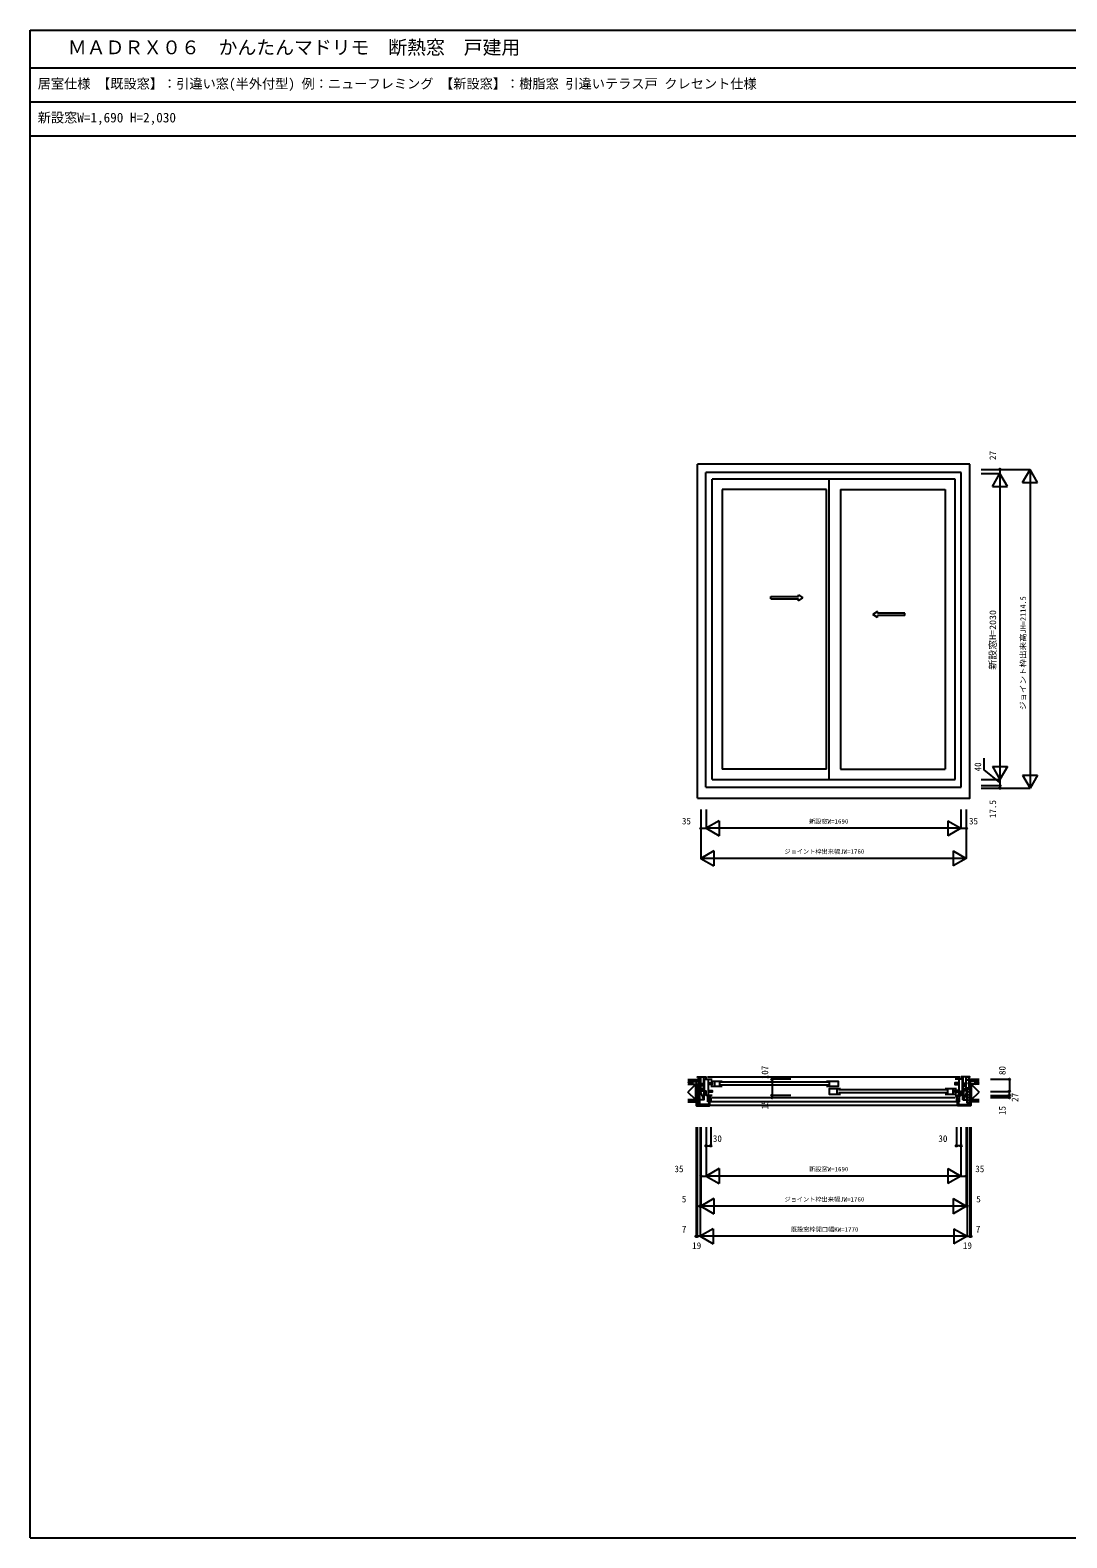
# Model space of a CAD drawing. Units: millimetres, scale not verified. Extents: x -6875 to 6875, y -5000 to 5000.
# Drawn here: x -6875 to 0, y -5000 to 5000 of the extents above; entities that cross this region are included whole.
import ezdxf
from ezdxf.enums import TextEntityAlignment as Align

# ---------------------------------------------------------------- set-up
doc = ezdxf.new("R2010")
doc.units = ezdxf.units.MM
doc.header["$LTSCALE"] = 20
for name, color, linetype in [('0-0_0', 7, 'Continuous'), ('0-1_YKK_A1', 4, 'Continuous'), ('0-2_YKK_B1', 4, 'Continuous'), ('0-3_YKK_B1E', 7, 'Continuous'), ('0-4_YKK_B2', 5, 'Continuous'), ('0-8_YKK_F1', 7, 'Continuous'), ('0-9_YKK_N1', 2, 'Continuous'), ('0-A_YKK_Z1', 7, 'Continuous')]:
    doc.layers.add(name, color=color, linetype=linetype)
doc.styles.add('ＭＳ ゴシック', font='')
doc.styles.get('ＭＳ ゴシック').set_extended_font_data('MS Gothic')

msp = doc.modelspace()

# ---------------------------------------------------------------- linework, layer by layer
at = {"layer": '0-1_YKK_A1'}
for p, q in [((-644.1, 2122.15), (-2450.1, 2122.15)), ((-2450.1, -93.25), (-2450.1, 2122.15)), ((-700.1, 2066.15), (-2394.1, 2066.15)), ((-2394.1, -20.25), (-2394.1, 2066.15)), ((-741.1, 2020.75), (-2353.1, 2020.75)), ((-2353.1, 28.75), (-2353.1, 2020.75)), ((-1576.6, 28.75), (-1576.6, 2020.75)), ((-741.1, 28.75), (-741.1, 2020.75)), ((-700.1, -20.25), (-700.1, 2066.15)), ((-1593.6, 1952.75), (-2286.1, 1952.75)), ((-2286.1, 1952.75), (-2286.1, 97.75)), ((-1593.6, 97.75), (-1593.6, 1952.75)), ((-1500.6, 1952.75), (-808.1, 1952.75)), ((-1500.6, 1952.75), (-1500.6, 97.75)), ((-808.1, 1952.75), (-808.1, 97.75)), ((-1963.65, 1242.61), (-1780.31, 1242.61)), ((-1963.64, 1227.61), (-1963.64, 1242.61)), ((-1963.64, 1227.61), (-1780.3, 1227.61)), ((-1780.31, 1242.61), (-1780.31, 1255.12)), ((-1780.31, 1255.12), (-1750.31, 1235.12)), ((-1780.3, 1215.12), (-1750.31, 1235.12)), ((-1780.3, 1215.12), (-1780.3, 1227.61)), ((-1255.89, 1145.12), (-1285.89, 1125.12)), ((-1255.89, 1105.12), (-1285.89, 1125.12)), ((-1255.89, 1132.61), (-1255.89, 1145.12)), ((-1074.54, 1132.61), (-1255.89, 1132.61)), ((-1255.89, 1105.12), (-1255.89, 1117.61)), ((-1074.55, 1117.61), (-1255.89, 1117.61)), ((-1074.55, 1117.61), (-1074.55, 1132.61)), ((-2353.1, 28.75), (-741.1, 28.75)), ((-1593.6, 97.75), (-2286.1, 97.75)), ((-1500.6, 97.75), (-808.1, 97.75)), ((-2394.1, -20.25), (-700.1, -20.25))]:
    msp.add_line(p, q, dxfattribs=at)
msp.add_lwpolyline([(-2450.1, -93.25), (-644.1, -93.25), (-644.1, 2122.15)], dxfattribs=at)
at = {"layer": '0-2_YKK_B1'}
for p, q in [((-2427.1, -2036), (-2427.1, -1942.5)), ((-2427.1, -1985.9), (-2407.1, -1985.9)), ((-2414.9, -1992.31), (-2408.49, -1985.9)), ((-2414.9, -2001.7), (-2414.9, -1985.9)), ((-2414.9, -1997.97), (-2407.1, -1990.17)), ((-2412.97, -2001.7), (-2407.1, -1995.83)), ((-2407.1, -2021), (-2407.1, -1942.5)), ((-2384.1, -1943.2), (-710.1, -1943.2)), ((-2378.1, -1958.5), (-2378.1, -2065.5)), ((-2362.1, -1970), (-2286.1, -1970)), ((-2337.1, -1970), (-2337.1, -2006)), ((-2303.1, -1970), (-2303.1, -2006)), ((-2299.1, -1976), (-1580.6, -1976)), ((-1580.6, -1998), (-2299.1, -1998)), ((-1576.6, -1970), (-1576.6, -2006)), ((-716.1, -1958.5), (-716.1, -2065.5)), ((-687.1, -2021), (-687.1, -1942.5)), ((-667.1, -1985.9), (-687.1, -1985.9)), ((-679.3, -1997.97), (-687.1, -1990.17)), ((-681.23, -2001.7), (-687.1, -1995.83)), ((-679.3, -1992.31), (-685.71, -1985.9)), ((-679.3, -2001.7), (-679.3, -1985.9)), ((-667.1, -2036), (-667.1, -1942.5)), ((-2407.1, -2001.7), (-2427.1, -2001.7)), ((-2407.1, -2021), (-2427.1, -2021)), ((-2420.6, -2021.8), (-2405.1, -2021.8)), ((-2405.1, -2095.5), (-2408.1, -2095.5)), ((-2405.1, -2095.5), (-2405.1, -2021.8)), ((-2405.1, -2030.5), (-2402.1, -2030.5)), ((-2405.1, -2046.5), (-2392.1, -2046.5)), ((-2286.1, -2006), (-2362.1, -2006)), ((-742.1, -2080.5), (-2352.1, -2080.5)), ((-1524.4, -2021), (-1524.4, -2057)), ((-1513.6, -2027), (-795.1, -2027)), ((-795.1, -2049), (-1513.6, -2049)), ((-732.1, -2021), (-808.1, -2021)), ((-808.1, -2057), (-732.1, -2057)), ((-791.1, -2021), (-791.1, -2057)), ((-757.1, -2021), (-757.1, -2057)), ((-689.1, -2046.5), (-702.1, -2046.5)), ((-689.1, -2030.5), (-692.1, -2030.5)), ((-673.6, -2021.8), (-689.1, -2021.8)), ((-689.1, -2095.5), (-689.1, -2021.8)), ((-689.1, -2095.5), (-686.1, -2095.5)), ((-687.1, -2001.7), (-667.1, -2001.7)), ((-687.1, -2021), (-667.1, -2021))]:
    msp.add_line(p, q, dxfattribs=at)
for points in [[(-2450.1, -1947.5), (-2450.1, -1942.5), (-2394.1, -1942.5), (-2394.1, -1958.5)], [(-2402.1, -2038), (-2402.1, -1958.5), (-2353.1, -1958.5)], [(-2378.1, -1982.5), (-2352.1, -1982.5), (-2352.1, -1993.5), (-2378.1, -1993.5)], [(-1593.6, -1970), (-1517.6, -1970), (-1517.6, -2006), (-1593.6, -2006)], [(-716.1, -1982.5), (-742.1, -1982.5), (-742.1, -1993.5), (-716.1, -1993.5)], [(-692.1, -2038), (-692.1, -1958.5), (-741.1, -1958.5)], [(-644.1, -1947.5), (-644.1, -1942.5), (-700.1, -1942.5), (-700.1, -1958.5)], [(-2353.1, -2065.5), (-2392.1, -2065.5), (-2392.1, -2038), (-2402.1, -2038)], [(-2378.1, -2033.5), (-2352.1, -2033.5), (-2352.1, -2044.5), (-2378.1, -2044.5)], [(-2364.6, -2080.5), (-2362.1, -2080.5), (-2362.1, -2065.5)], [(-1500.6, -2021), (-1576.6, -2021), (-1576.6, -2057), (-1500.6, -2057)], [(-716.1, -2033.5), (-742.1, -2033.5), (-742.1, -2044.5), (-716.1, -2044.5)], [(-741.1, -2065.5), (-702.1, -2065.5), (-702.1, -2038), (-692.1, -2038)], [(-729.6, -2080.5), (-732.1, -2080.5), (-732.1, -2065.5)]]:
    msp.add_lwpolyline(points, dxfattribs=at)
at = {"layer": '0-3_YKK_B1E'}
for p, q in [((-2472.1, -1990.5), (-2443.6, -1990.5)), ((-2449.6, -1947.5), (-2432.6, -1947.5)), ((-2448.1, -1996.1), (-2443.6, -1996.1)), ((-2443.6, -1947.5), (-2443.6, -2017.5)), ((-2443.6, -1964.8), (-2432.1, -1964.8)), ((-2435.6, -1984.5), (-2443.6, -1984.5)), ((-650.6, -1964.8), (-662.1, -1964.8)), ((-644.6, -1947.5), (-661.6, -1947.5)), ((-658.6, -1984.5), (-650.6, -1984.5)), ((-650.6, -1947.5), (-650.6, -2017.5)), ((-622.1, -1990.5), (-650.6, -1990.5)), ((-646.1, -1996.1), (-650.6, -1996.1))]:
    msp.add_line(p, q, dxfattribs=at)
for points in [[(-2448.1, -2014.5), (-2448.1, -2017.5), (-2432.1, -2017.5), (-2432.1, -2015)], [(-646.1, -2014.5), (-646.1, -2017.5), (-662.1, -2017.5), (-662.1, -2015)]]:
    msp.add_lwpolyline(points, dxfattribs=at)
at = {"layer": '0-4_YKK_B2'}
for p, q in [((-2455.1, -1960.5), (-2445.1, -1960.5)), ((-2455.1, -1973.5), (-2455.1, -1960.5)), ((-2446.24, -1960.5), (-2455.1, -1969.36)), ((-2451.9, -1960.5), (-2455.1, -1963.7)), ((-2455.1, -1972.5), (-2455.1, -1960.5)), ((-2455.1, -1970.5), (-2445.1, -1970.5)), ((-2445.1, -1965.01), (-2450.59, -1970.5)), ((-639.1, -1960.5), (-649.1, -1960.5)), ((-649.1, -1969.36), (-640.24, -1960.5)), ((-649.1, -1963.7), (-645.9, -1960.5)), ((-639.1, -1970.5), (-649.1, -1970.5)), ((-644.58, -1970.5), (-639.1, -1965.01)), ((-639.1, -1973.5), (-639.1, -1960.5)), ((-639.1, -1972.5), (-639.1, -1960.5)), ((-2434.1, -2046.3), (-2450.1, -2030.3)), ((-2434.1, -2064.27), (-2450.1, -2048.27)), ((-2434.1, -2082.23), (-2450.1, -2066.23)), ((-2434.1, -2100.19), (-2450.1, -2084.19)), ((-2434.1, -2028.34), (-2444.94, -2017.5)), ((-2381.7, -2079.97), (-2368.17, -2093.5)), ((-2381.7, -2097.93), (-2375.4, -2104.23)), ((-2377.21, -2066.5), (-2365.1, -2078.61)), ((-2375.1, -2097.18), (-2368.1, -2104.18)), ((-2367.7, -2093.97), (-2362.1, -2099.57)), ((-2363.21, -2080.5), (-2362.1, -2081.61)), ((-732.1, -2081.75), (-730.85, -2080.5)), ((-732.1, -2099.71), (-726.5, -2094.11)), ((-729.1, -2078.75), (-716.85, -2066.5)), ((-726.1, -2102.69), (-719.1, -2095.69)), ((-725.89, -2093.5), (-712.5, -2080.11)), ((-718.8, -2104.37), (-712.5, -2098.07)), ((-645.57, -2017.5), (-660.1, -2032.03)), ((-644.1, -2033.99), (-660.1, -2049.99)), ((-644.1, -2051.95), (-660.1, -2067.95)), ((-644.1, -2069.91), (-660.1, -2085.91)), ((-644.1, -2087.87), (-660.1, -2103.87)), ((-637.85, -2017.5), (-650.35, -2017.5)), ((-2458.1, -2121.94), (-2446.04, -2134)), ((-2456.1, -2134), (-2370.1, -2134)), ((-2453.08, -2109), (-2451.1, -2110.98)), ((-2434.18, -2118.07), (-2450.1, -2102.15)), ((-2437.08, -2125), (-2428.08, -2134)), ((-2419.12, -2125), (-2410.12, -2134)), ((-2401.16, -2125), (-2392.16, -2134)), ((-2383.2, -2125), (-2374.2, -2134)), ((-2375.1, -2115.14), (-2368.1, -2122.14)), ((-2368.1, -2131), (-726.1, -2131)), ((-2362.1, -2106.5), (-732.1, -2106.5)), ((-726.1, -2120.65), (-719.1, -2113.65)), ((-638.1, -2134), (-724.1, -2134)), ((-721.49, -2134), (-712.49, -2125)), ((-703.53, -2134), (-694.53, -2125)), ((-685.57, -2134), (-676.57, -2125)), ((-667.61, -2134), (-658.61, -2125)), ((-644.1, -2105.83), (-657.77, -2119.5)), ((-649.65, -2134), (-636.1, -2120.45)), ((-643.1, -2109.49), (-642.61, -2109))]:
    msp.add_line(p, q, dxfattribs=at)
for points in [[(-2368.1, -2132), (-2368.1, -2095), (-2375.1, -2095), (-2375.1, -2125), (-2451.1, -2125), (-2451.1, -2109), (-2458.1, -2109), (-2458.1, -2132)], [(-2450.1, -2017.5), (-2450.1, -2119.5), (-2436.1, -2119.5)], [(-2434.1, -2117.5), (-2434.1, -2017.5), (-2450.1, -2017.5)], [(-726.1, -2132), (-726.1, -2095), (-719.1, -2095), (-719.1, -2125), (-643.1, -2125), (-643.1, -2109), (-636.1, -2109), (-636.1, -2132)], [(-660.1, -2117.5), (-660.1, -2017.5), (-644.1, -2017.5)], [(-644.1, -2017.5), (-644.1, -2119.5), (-658.1, -2119.5)]]:
    msp.add_lwpolyline(points, dxfattribs=at)
for points in [[(-2381.7, -2108.5), (-2381.7, -2066.5), (-2367.1, -2066.5), (-2365.1, -2068.5), (-2365.1, -2080.5), (-2362.1, -2080.5), (-2362.1, -2108.5), (-2367.7, -2108.5), (-2367.7, -2093.5), (-2375.4, -2093.5), (-2375.4, -2108.5)], [(-712.5, -2108.5), (-712.5, -2066.5), (-727.1, -2066.5), (-729.1, -2068.5), (-729.1, -2080.5), (-732.1, -2080.5), (-732.1, -2108.5), (-726.5, -2108.5), (-726.5, -2093.5), (-718.8, -2093.5), (-718.8, -2108.5)]]:
    msp.add_lwpolyline(points, close=True, dxfattribs=at)
for centre, start, end in [((-2456.1, -2132), 180.00001, 269.99999), ((-2436.1, -2117.5), 270.00001, 359.99999), ((-2370.1, -2132), 270.00001, 359.99999), ((-724.1, -2132), 180.00001, 269.99999), ((-658.1, -2117.5), 180.00001, 269.99999), ((-638.1, -2132), 270.00001, 359.99999)]:
    msp.add_arc(centre, 2, start, end, dxfattribs=at)
at = {"layer": '0-8_YKK_F1'}
for p, q in [((-6875.1, 5000), (6874.9, 5000)), ((-6875.1, -5000), (-6875.1, 5000)), ((-6875.1, 4750), (6624.9, 4750)), ((-6875.1, 4525), (6624.9, 4525)), ((-6875.1, 4300), (6624.9, 4300)), ((-6875.1, -5000), (6874.9, -5000))]:
    msp.add_line(p, q, dxfattribs=at)
at = {"layer": '0-9_YKK_N1'}
for p, q in [((-569.1, 2086.75), (-244.1, 2086.75)), ((-569.1, 2059.75), (-444.1, 2059.75)), ((-494.1, 1973.15), (-444.1, 2059.75)), ((-444.1, 2086.75), (-444.1, 2059.75)), ((-394.1, 1973.15), (-444.1, 2059.75)), ((-444.1, 2059.75), (-444.1, 29.75)), ((-294.1, 2000.15), (-244.1, 2086.75)), ((-294.1, 2000.15), (-194.1, 2000.15)), ((-244.1, 2086.75), (-244.1, -27.75)), ((-194.1, 2000.15), (-244.1, 2086.75)), ((-494.1, 1973.15), (-394.1, 1973.15)), ((-494.1, 116.35), (-394.1, 116.35)), ((-494.1, 116.35), (-444.1, 29.75)), ((-394.1, 116.35), (-444.1, 29.75)), ((-569.1, 29.75), (-444.1, 29.75)), ((-294.1, 58.85), (-194.1, 58.85)), ((-294.1, 58.85), (-244.1, -27.75)), ((-194.1, 58.85), (-244.1, -27.75)), ((-569.1, -10.25), (-444.1, -10.25)), ((-569.1, -27.75), (-244.1, -27.75)), ((-2427.1, -168.25), (-2427.1, -493.25)), ((-2392.1, -168.25), (-2392.1, -293.25)), ((-667.1, -168.25), (-667.1, -493.25)), ((-2427.1, -293.25), (-2392.1, -293.25)), ((-702.1, -293.25), (-2392.1, -293.25)), ((-2305.5, -243.25), (-2305.5, -343.25)), ((-788.7, -243.25), (-788.7, -343.25)), ((-667.1, -493.25), (-2427.1, -493.25)), ((-2340.5, -443.25), (-2340.5, -543.25)), ((-753.7, -443.25), (-753.7, -543.25)), ((-1955.26, -1958.5), (-1955.26, -2065.5)), ((-1830.26, -1958.5), (-1955.26, -1958.5)), ((-506.1, -1958.5), (-381.1, -1958.5)), ((-381.1, -1958.5), (-381.1, -2038.5)), ((-1830.26, -2065.5), (-1955.26, -2065.5)), ((-1955.26, -2065.5), (-1955.26, -2080.5)), ((-1830.26, -2080.5), (-1955.26, -2080.5)), ((-506.1, -2038.5), (-381.1, -2038.5)), ((-506.1, -2065.5), (-381.1, -2065.5)), ((-381.1, -2080.5), (-506.1, -2080.5)), ((-381.1, -2065.5), (-381.1, -2038.5)), ((-381.1, -2080.5), (-381.1, -2065.5)), ((-2458.1, -2275), (-2458.1, -3000)), ((-2451.1, -2275), (-2451.1, -3000)), ((-2432.1, -2275), (-2432.1, -3000)), ((-2427.1, -2275), (-2427.1, -2800)), ((-2392.1, -2275), (-2392.1, -2600)), ((-2362.1, -2275), (-2362.1, -2400)), ((-732.1, -2275), (-732.1, -2400)), ((-667.1, -2275), (-667.1, -2800)), ((-662.1, -2275), (-662.1, -3000)), ((-643.1, -2275), (-643.1, -3000)), ((-636.1, -2275), (-636.1, -3000)), ((-2392.1, -2400), (-2362.1, -2400)), ((-702.1, -2400), (-732.1, -2400)), ((-2427.1, -2600), (-2392.1, -2600)), ((-702.1, -2600), (-2392.1, -2600)), ((-2305.5, -2550), (-2305.5, -2650)), ((-788.7, -2550), (-788.7, -2650)), ((-2427.1, -2800), (-2432.1, -2800)), ((-667.1, -2800), (-2427.1, -2800)), ((-2340.5, -2750), (-2340.5, -2850)), ((-753.7, -2750), (-753.7, -2850)), ((-667.1, -2800), (-662.1, -2800)), ((-662.1, -3000), (-2432.1, -3000)), ((-2345.5, -2950), (-2345.5, -3050)), ((-748.7, -2950), (-748.7, -3050))]:
    msp.add_line(p, q, dxfattribs=at)
for points in [[(-444.1, 9.75), (-549.17, 93.45), (-549.17, 171.67)], [(-444.1, 29.75), (-444.1, -10.25), (-444.1, -27.75)], [(-702.1, -168.25), (-702.1, -293.25), (-667.1, -293.25)], [(-2305.5, -243.25), (-2392.1, -293.25), (-2305.5, -343.25)], [(-788.7, -243.25), (-702.1, -293.25), (-788.7, -343.25)], [(-2340.5, -443.25), (-2427.1, -493.25), (-2340.5, -543.25)], [(-753.7, -443.25), (-667.1, -493.25), (-753.7, -543.25)], [(-702.1, -2275), (-702.1, -2600), (-667.1, -2600)], [(-2305.5, -2550), (-2392.1, -2600), (-2305.5, -2650)], [(-788.7, -2550), (-702.1, -2600), (-788.7, -2650)], [(-2340.5, -2750), (-2427.1, -2800), (-2340.5, -2850)], [(-753.7, -2750), (-667.1, -2800), (-753.7, -2850)], [(-2432.1, -3000), (-2451.1, -3000), (-2458.1, -3000)], [(-2345.5, -2950), (-2432.1, -3000), (-2345.5, -3050)], [(-748.7, -2950), (-662.1, -3000), (-748.7, -3050)], [(-662.1, -3000), (-643.1, -3000), (-636.1, -3000)]]:
    msp.add_lwpolyline(points, dxfattribs=at)
for centre in [(-444.1, 2086.75), (-444.1, -10.25), (-444.1, -27.75), (-2427.1, -293.25), (-667.1, -293.25), (-1955.37, -1958.5), (-380.99, -1958.5), (-1955.26, -2065.5), (-1955.26, -2080.5), (-381.1, -2038.5), (-381.1, -2065.5), (-381.1, -2080.5), (-2392.1, -2400), (-2362.1, -2400), (-732.1, -2400), (-702.1, -2400), (-2427.1, -2600), (-667.1, -2600), (-2432.1, -2800), (-662.1, -2800), (-2458.1, -3000), (-2451.1, -3000), (-643.1, -3000), (-636.1, -3000)]:
    msp.add_circle(centre, 5, dxfattribs=at)
at = {"layer": '0-A_YKK_Z1'}
for p, q in [((-2513.1, -1960.5), (-2455.1, -1960.5)), ((-2483.1, -1972.5), (-2513.1, -1972.5)), ((-2513.1, -1972.5), (-2455.1, -1972.5)), ((-2483.1, -1990.5), (-2513.1, -1978.5)), ((-2460.6, -1990.5), (-2513.1, -2043)), ((-2513.1, -1990.5), (-2483.1, -1990.5)), ((-2483.1, -1972.5), (-2483.1, -1990.5)), ((-2460.6, -1990.5), (-2448.1, -1990.5)), ((-2460.6, -2017.5), (-2460.6, -1990.5)), ((-2460.6, -1990.5), (-2448.1, -2017.5)), ((-2455.1, -1985.5), (-2455.1, -1973.5)), ((-2448.1, -2017.5), (-2448.1, -1990.5)), ((-633.6, -1990.5), (-646.1, -1990.5)), ((-646.1, -2017.5), (-646.1, -1990.5)), ((-633.6, -1990.5), (-646.1, -2017.5)), ((-581.1, -1960.5), (-639.1, -1960.5)), ((-581.1, -1972.5), (-639.1, -1972.5)), ((-639.1, -1985.5), (-639.1, -1973.5)), ((-633.6, -2017.5), (-633.6, -1990.5)), ((-633.6, -1990.5), (-581.1, -2043)), ((-611.1, -1972.5), (-611.1, -1990.5)), ((-611.1, -1972.5), (-581.1, -1972.5)), ((-611.1, -1990.5), (-581.1, -1978.5)), ((-581.1, -1990.5), (-611.1, -1990.5)), ((-2460.6, -2095.5), (-2513.1, -2043)), ((-2513.1, -2095.5), (-2450.1, -2095.5)), ((-2460.6, -2017.5), (-2448.1, -2017.5)), ((-2460.6, -2017.5), (-2450.1, -2095.5)), ((-2460.6, -2095.5), (-2460.6, -2017.5)), ((-2450.1, -2108), (-2450.1, -2095.5)), ((-2434.1, -2036), (-2408.1, -2095.5)), ((-660.1, -2036), (-686.1, -2095.5)), ((-633.6, -2017.5), (-644.1, -2095.5)), ((-644.1, -2017.5), (-644.1, -2095.5)), ((-644.1, -2095.5), (-633.6, -2095.5)), ((-581.1, -2095.5), (-644.1, -2095.5)), ((-644.1, -2108), (-644.1, -2095.5)), ((-633.6, -2017.5), (-640.1, -2017.5)), ((-633.6, -2095.5), (-633.6, -2017.5)), ((-2513.1, -2109), (-2450.1, -2109)), ((-581.1, -2109), (-644.1, -2109))]:
    msp.add_line(p, q, dxfattribs=at)
for points in [[(-2513.1, -1990.5), (-2460.6, -1990.5), (-2460.6, -2095.5), (-2513.1, -2095.5)], [(-581.1, -1990.5), (-633.6, -1990.5), (-633.6, -2095.5), (-581.1, -2043)], [(-2460.6, -2017.5), (-2450.1, -2017.5), (-2450.1, -2095.5)]]:
    msp.add_lwpolyline(points, dxfattribs=at)
for points in [[(-2434.1, -2036), (-2408.1, -2036), (-2408.1, -2095.5), (-2434.1, -2095.5)], [(-660.1, -2036), (-686.1, -2036), (-686.1, -2095.5), (-660.1, -2095.5)]]:
    msp.add_lwpolyline(points, close=True, dxfattribs=at)

# ---------------------------------------------------------------- texts
at = {"layer": '0-0_0', "style": 'ＭＳ ゴシック'}
for s, height, p in [('ＭＡＤＲＸ０６\u3000かんたんマドリモ\u3000断熱窓\u3000戸建用', 91.64, (-6625.1, 4812.5)), ('居室仕様 【既設窓】：引違い窓(半外付型) 例：ニューフレミング 【新設窓】：樹脂窓 引違いテラス戸 クレセント仕様', 64.15, (-6825.1, 4593.75)), ('新設窓W=1,690 H=2,030', 64.15, (-6825.1, 4368.75))]:
    msp.add_text(s, height=height, dxfattribs=at).set_placement(p, align=Align.BOTTOM_LEFT)
at = {"layer": '0-9_YKK_N1', "style": 'ＭＳ ゴシック'}
for s, p in [('27', (-456.1, 2149)), ('40', (-554.97, 83.68)), ('17.5', (-456.1, -225.89)), ('107', (-1967.37, -1958.5)), ('80', (-393.1, -1930.44)), ('27', (-309.1, -2108.72)), ('15', (-1967.37, -2158.43)), ('15', (-393.1, -2195.59))]:
    msp.add_text(s, height=43.99, rotation=90, dxfattribs=at).set_placement(p, align=Align.BOTTOM_LEFT)
at = {"layer": '0-9_YKK_N1', "style": 'ＭＳ ゴシック', "width": 1.1}
for s, height, p in [('ジョイント枠出来高JH=2114.5', 36.66, (-261.1, 490.65)), ('新設窓H=2030', 43.99, (-456.1, 758.17))]:
    msp.add_text(s, height=height, rotation=90, dxfattribs=at).set_placement(p, align=Align.BOTTOM_LEFT)
at = {"layer": '0-9_YKK_N1', "style": 'ＭＳ ゴシック'}
for s, height, p in [('35', 43.99, (-2552.58, -281.25)), ('新設窓W=1690', 29.33, (-1709.6, -271.25)), ('35', 43.99, (-648.85, -281.25)), ('ジョイント枠出来幅JW=1760', 29.33, (-1873.09, -471.25)), ('30', 43.99, (-2347.68, -2387.22)), ('30', 43.99, (-851.95, -2387.22)), ('35', 43.99, (-2602.3, -2588)), ('新設窓W=1690', 29.33, (-1709.6, -2578)), ('35', 43.99, (-607.21, -2588)), ('5', 43.99, (-2553.4, -2788)), ('ジョイント枠出来幅JW=1760', 29.33, (-1873.09, -2778)), ('5', 43.99, (-600.63, -2788)), ('7', 43.99, (-2553.4, -2988)), ('既設窓枠開口幅KW=1770', 29.33, (-1830.13, -2978)), ('7', 43.99, (-603.87, -2988)), ('19', 43.99, (-2484.77, -3096.95)), ('19', 43.99, (-689.43, -3096.95))]:
    msp.add_text(s, height=height, dxfattribs=at).set_placement(p, align=Align.BOTTOM_LEFT)

doc.saveas('drawing.dxf')
